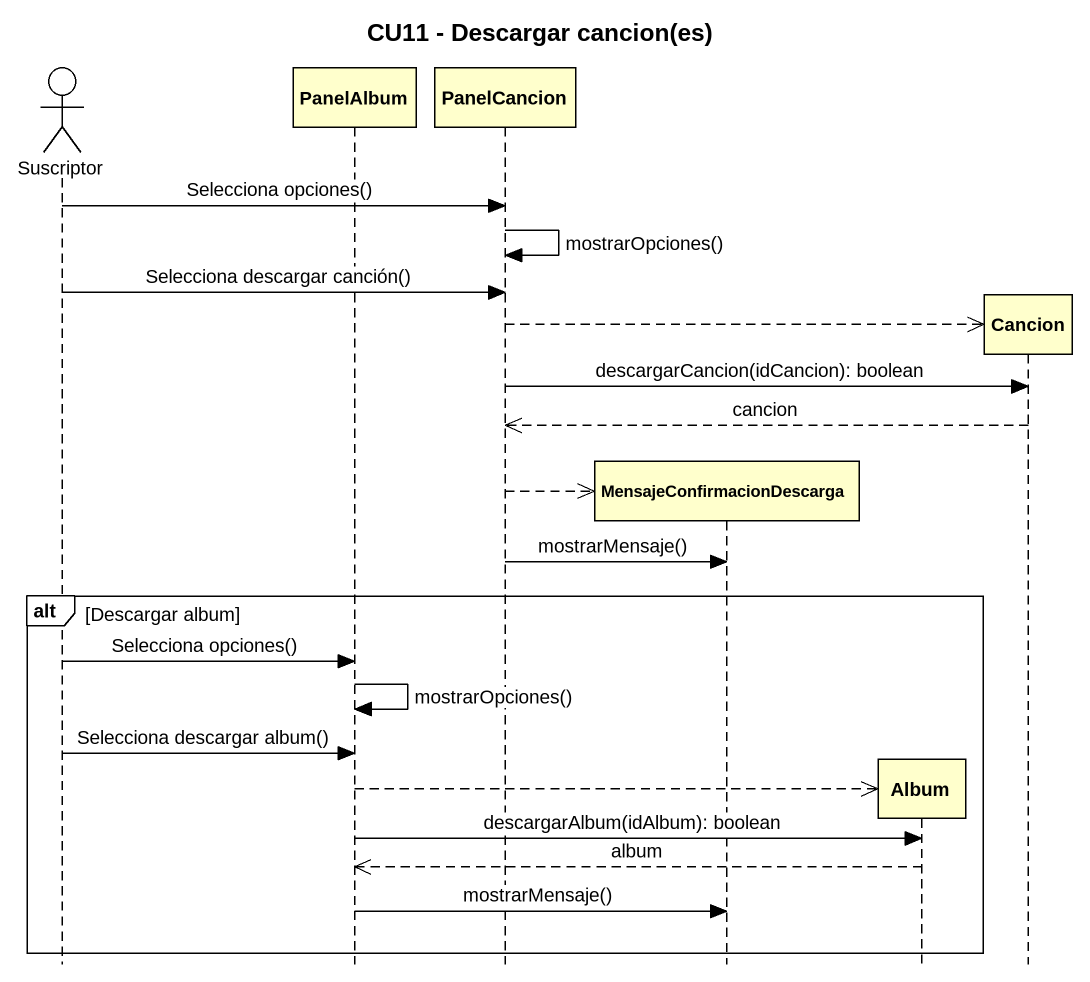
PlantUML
@startuml
title CU11 - Descargar cancion(es)
hide footbox
actor Suscriptor
participant PanelAlbum
participant PanelCancion
participant MensajeConfirmacionDescarga
participant Album
participant Cancion

Suscriptor -> PanelCancion : Selecciona opciones()
PanelCancion -> PanelCancion : mostrarOpciones()
Suscriptor -> PanelCancion : Selecciona descargar canción()
PanelCancion -->> Cancion **
PanelCancion -> Cancion : descargarCancion(idCancion): boolean
Cancion -->> PanelCancion : cancion
PanelCancion -->> MensajeConfirmacionDescarga **
PanelCancion -> MensajeConfirmacionDescarga : mostrarMensaje()
alt Descargar album
  Suscriptor -> PanelAlbum : Selecciona opciones()
  PanelAlbum -> PanelAlbum : mostrarOpciones()
  Suscriptor -> PanelAlbum : Selecciona descargar album()
  PanelAlbum -->> Album **
  PanelAlbum -> Album : descargarAlbum(idAlbum): boolean
  Album -->> PanelAlbum : album
  PanelAlbum -> MensajeConfirmacionDescarga : mostrarMensaje()
end
@enduml
